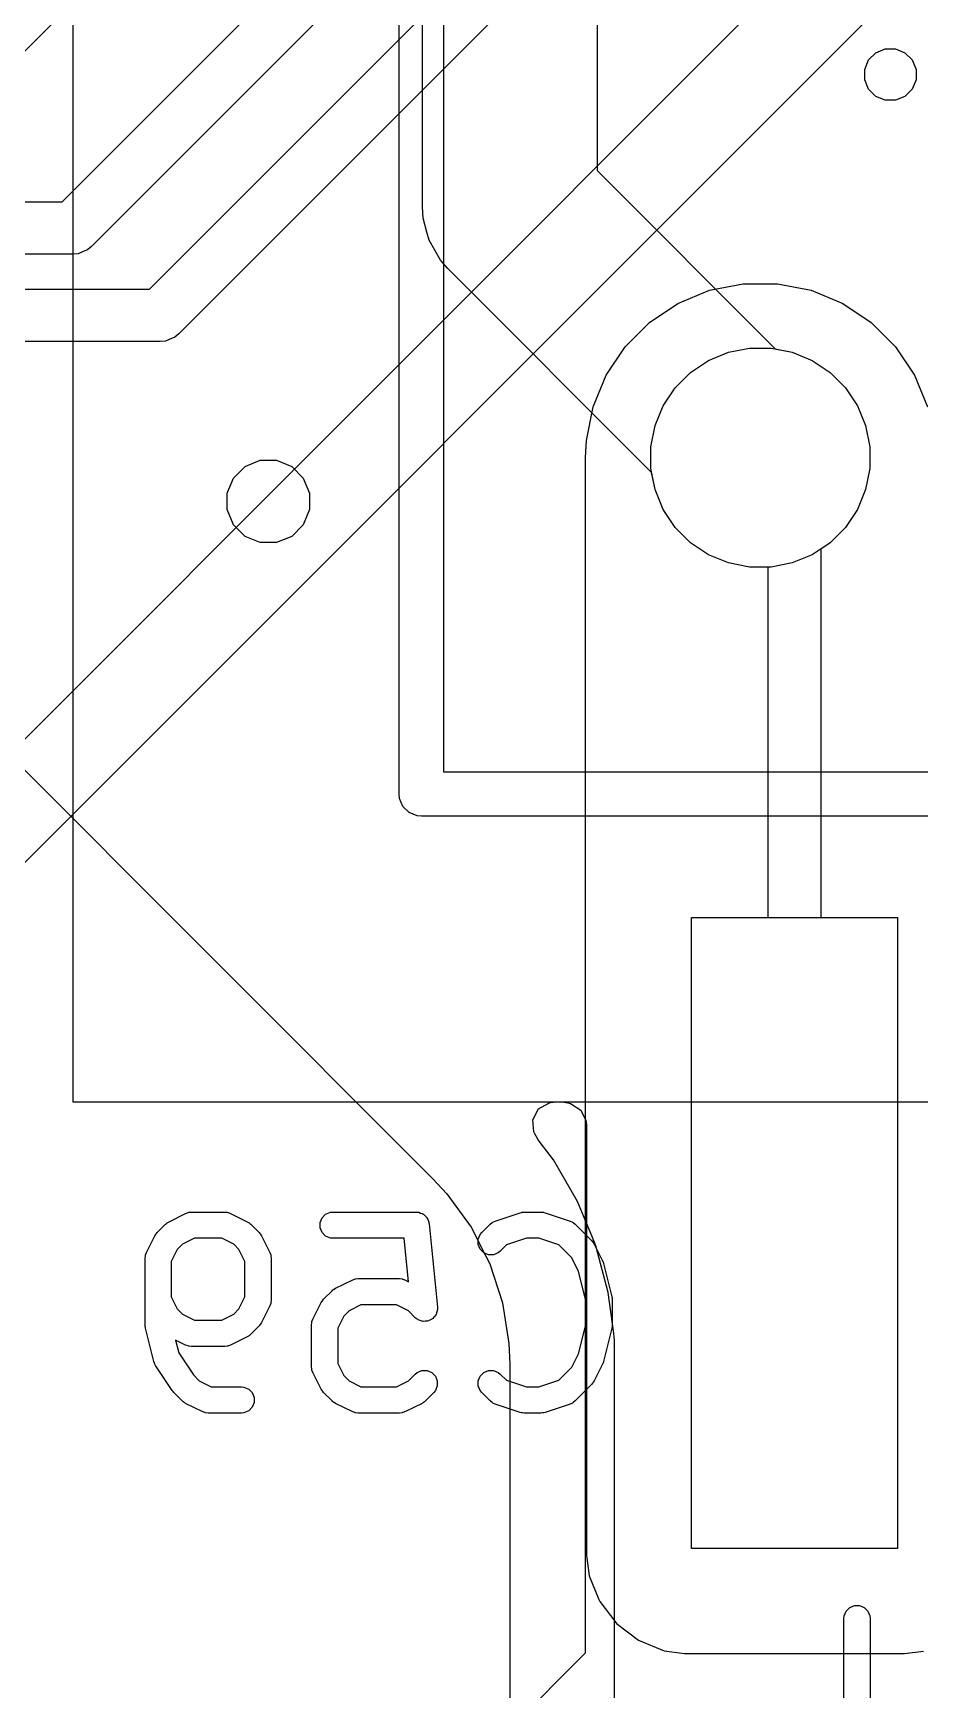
# Model space of a CAD drawing. Header units: inches. Extents: x 1.3 to 5.24, y -7.03 to -1.12.
# Drawn here: x 3.4359 to 3.6357, y -4.5616 to -4.1884 of the extents above; entities that cross this region are included whole.
import ezdxf

# ---------------------------------------------------------------- set-up
doc = ezdxf.new("R2010")
doc.units = ezdxf.units.IN
doc.header["$MEASUREMENT"] = 0
for name, color, linetype, true_color in [('B.Cu', 153, 'CONTINUOUS', 0x4d7fc4), ('B.Mask', 4, 'CONTINUOUS', 0x02ffee), ('B.Paste', 132, 'CONTINUOUS', 0x00c2c2), ('B.Silkscreen', 31, 'CONTINUOUS', 0xe8b2a7), ('F.Cu', 13, 'CONTINUOUS', 0xc83434), ('F.Mask', 201, 'CONTINUOUS', 0xd864ff), ('F.Silkscreen', 41, 'CONTINUOUS', 0xf2eda1), ('In1.Cu', 91, 'CONTINUOUS', 0x7fc87f), ('In2.Cu', 33, 'CONTINUOUS', 0xce7d2c)]:
    doc.layers.add(name, color=color, linetype=linetype, true_color=true_color)

msp = doc.modelspace()

# ---------------------------------------------------------------- linework, layer by layer
at = {"layer": 'B.Cu', "linetype": 'CONTINUOUS'}
for p, q in [((3.44488, -3.85875), (3.44488, -4.42913)), ((3.52362, -4.22752), (3.52362, -4.03543)), ((3.56299, -4.03543), (3.56299, -4.21936)), ((3.56299, -4.21936), (3.60312, -4.25949)), ((3.52379, -4.23009), (3.52362, -4.22752)), ((3.52462, -4.2332), (3.52379, -4.23009)), ((3.52379, -4.23009), (3.52379, -4.23009)), ((3.52512, -4.23505), (3.52462, -4.2332)), ((3.52769, -4.2395), (3.52512, -4.23505)), ((3.52939, -4.24144), (3.52769, -4.2395)), ((3.52769, -4.2395), (3.52769, -4.2395)), ((3.57528, -4.28733), (3.52939, -4.24144)), ((3.60312, -4.25949), (3.60699, -4.26026)), ((3.60699, -4.26026), (3.61148, -4.26212)), ((3.61148, -4.26212), (3.61552, -4.26482)), ((3.61552, -4.26482), (3.61896, -4.26826)), ((3.61896, -4.26826), (3.62166, -4.2723)), ((3.62166, -4.2723), (3.62352, -4.2768)), ((3.62352, -4.2768), (3.62447, -4.28156)), ((3.62447, -4.28156), (3.62447, -4.28643)), ((3.57605, -4.2912), (3.57528, -4.28733)), ((3.62447, -4.28643), (3.62352, -4.2912)), ((3.57791, -4.29569), (3.57605, -4.2912)), ((3.62352, -4.2912), (3.62166, -4.29569)), ((3.58061, -4.29973), (3.57791, -4.29569)), ((3.62166, -4.29569), (3.61896, -4.29973)), ((3.58405, -4.30317), (3.58061, -4.29973)), ((3.61896, -4.29973), (3.61552, -4.30317)), ((3.58809, -4.30587), (3.58405, -4.30317)), ((3.59259, -4.30773), (3.58809, -4.30587)), ((3.61552, -4.30317), (3.61339, -4.3046)), ((3.61339, -4.3046), (3.61339, -4.3876)), ((3.59736, -4.30868), (3.59259, -4.30773)), ((3.60157, -4.30868), (3.59736, -4.30868)), ((3.60157, -4.3876), (3.60157, -4.30868)), ((3.58425, -4.52972), (3.58425, -4.3876)), ((3.58425, -4.3876), (3.60157, -4.3876)), ((3.61339, -4.3876), (3.63071, -4.3876)), ((3.63071, -4.3876), (3.63071, -4.52972)), ((3.44488, -4.42913), (3.55503, -4.42913)), ((3.55503, -4.42913), (3.5564, -4.42933)), ((3.5564, -4.42933), (3.55699, -4.4295)), ((3.55699, -4.4295), (3.55931, -4.43099)), ((3.55931, -4.43099), (3.55931, -4.43099)), ((3.55931, -4.43099), (3.55931, -4.43099)), ((3.55931, -4.43099), (3.55931, -4.43099)), ((3.55931, -4.43099), (3.55935, -4.43104)), ((3.55935, -4.43104), (3.56043, -4.4332)), ((3.56043, -4.4332), (3.5605, -4.4335)), ((3.5605, -4.4335), (3.56061, -4.43454)), ((3.56061, -4.43454), (3.56061, -4.53127)), ((3.63071, -4.52972), (3.58425, -4.52972)), ((3.56061, -4.53127), (3.56122, -4.5359)), ((3.56122, -4.5359), (3.56122, -4.5359)), ((3.56122, -4.5359), (3.56122, -4.5359)), ((3.56122, -4.5359), (3.56122, -4.5359)), ((3.56122, -4.5359), (3.56122, -4.5359)), ((3.56122, -4.5359), (3.56122, -4.5359)), ((3.56122, -4.5359), (3.56341, -4.54119)), ((3.56341, -4.54119), (3.5636, -4.54165)), ((3.5636, -4.54165), (3.5636, -4.54165)), ((3.5636, -4.54165), (3.56722, -4.54636)), ((3.56722, -4.54636), (3.56739, -4.54659)), ((3.56739, -4.54659), (3.57233, -4.55038)), ((3.57233, -4.55038), (3.57808, -4.55276)), ((3.57808, -4.55276), (3.5827, -4.55337)), ((3.5827, -4.55337), (3.63226, -4.55337)), ((3.63226, -4.55337), (3.63658, -4.5528)), ((3.63226, -4.55337), (3.63226, -4.55337))]:
    msp.add_line(p, q, dxfattribs=at)
at = {"layer": 'B.Mask', "linetype": 'CONTINUOUS'}
for p, q in [((3.58809, -4.26212), (3.59259, -4.26026)), ((3.59259, -4.26026), (3.59736, -4.25931)), ((3.59736, -4.25931), (3.60222, -4.25931)), ((3.60222, -4.25931), (3.60699, -4.26026)), ((3.60699, -4.26026), (3.61148, -4.26212)), ((3.58061, -4.26826), (3.58405, -4.26482)), ((3.58405, -4.26482), (3.58809, -4.26212)), ((3.61148, -4.26212), (3.61552, -4.26482)), ((3.61552, -4.26482), (3.61896, -4.26826)), ((3.57791, -4.2723), (3.58061, -4.26826)), ((3.61896, -4.26826), (3.62166, -4.2723)), ((3.57605, -4.2768), (3.57791, -4.2723)), ((3.62166, -4.2723), (3.62352, -4.2768)), ((3.5751, -4.28156), (3.57605, -4.2768)), ((3.62352, -4.2768), (3.62447, -4.28156)), ((3.5751, -4.28643), (3.5751, -4.28156)), ((3.62447, -4.28156), (3.62447, -4.28643)), ((3.57605, -4.2912), (3.5751, -4.28643)), ((3.62447, -4.28643), (3.62352, -4.2912)), ((3.57791, -4.29569), (3.57605, -4.2912)), ((3.62352, -4.2912), (3.62166, -4.29569)), ((3.58061, -4.29973), (3.57791, -4.29569)), ((3.62166, -4.29569), (3.61896, -4.29973)), ((3.58405, -4.30317), (3.58061, -4.29973)), ((3.61896, -4.29973), (3.61552, -4.30317)), ((3.58809, -4.30587), (3.58405, -4.30317)), ((3.59259, -4.30773), (3.58809, -4.30587)), ((3.61148, -4.30587), (3.60699, -4.30773)), ((3.61552, -4.30317), (3.61148, -4.30587)), ((3.59736, -4.30868), (3.59259, -4.30773)), ((3.60222, -4.30868), (3.59736, -4.30868)), ((3.60699, -4.30773), (3.60222, -4.30868)), ((3.58425, -4.52972), (3.58425, -4.3876)), ((3.58425, -4.3876), (3.63071, -4.3876)), ((3.63071, -4.3876), (3.63071, -4.52972)), ((3.63071, -4.52972), (3.58425, -4.52972))]:
    msp.add_line(p, q, dxfattribs=at)
at = {"layer": 'B.Paste', "linetype": 'CONTINUOUS'}
for p, q in [((3.58425, -4.52972), (3.58425, -4.3876)), ((3.58425, -4.3876), (3.63071, -4.3876)), ((3.63071, -4.3876), (3.63071, -4.52972)), ((3.63071, -4.52972), (3.58425, -4.52972))]:
    msp.add_line(p, q, dxfattribs=at)
at = {"layer": 'B.Silkscreen', "linetype": 'CONTINUOUS'}
for p, q in [((3.62419, -4.19444), (3.62582, -4.19281)), ((3.62582, -4.19281), (3.62795, -4.19192)), ((3.62795, -4.19192), (3.63025, -4.19192)), ((3.63025, -4.19192), (3.63238, -4.19281)), ((3.63238, -4.19281), (3.63401, -4.19444)), ((3.62331, -4.19656), (3.62419, -4.19444)), ((3.62331, -4.19887), (3.62331, -4.19656)), ((3.63401, -4.19444), (3.63489, -4.19656)), ((3.63489, -4.19656), (3.63489, -4.19887)), ((3.62419, -4.201), (3.62331, -4.19887)), ((3.62582, -4.20263), (3.62419, -4.201)), ((3.63401, -4.201), (3.63238, -4.20263)), ((3.63489, -4.19887), (3.63401, -4.201)), ((3.62795, -4.20351), (3.62582, -4.20263)), ((3.63025, -4.20351), (3.62795, -4.20351)), ((3.63238, -4.20263), (3.63025, -4.20351)), ((3.46653, -4.45612), (3.47028, -4.45424)), ((3.47028, -4.45424), (3.47082, -4.45403)), ((3.47082, -4.45403), (3.47092, -4.45403)), ((3.47092, -4.45403), (3.47102, -4.45399)), ((3.47102, -4.45399), (3.4716, -4.45393)), ((3.4716, -4.45393), (3.4791, -4.45393)), ((3.4791, -4.45393), (3.47967, -4.45399)), ((3.47967, -4.45399), (3.47977, -4.45403)), ((3.47977, -4.45403), (3.47988, -4.45403)), ((3.47988, -4.45403), (3.48042, -4.45424)), ((3.48042, -4.45424), (3.48417, -4.45612)), ((3.50057, -4.45631), (3.50101, -4.45524)), ((3.50101, -4.45524), (3.50183, -4.45443)), ((3.50183, -4.45443), (3.50289, -4.45399)), ((3.50289, -4.45399), (3.50347, -4.45393)), ((3.50347, -4.45393), (3.52222, -4.45393)), ((3.52222, -4.45393), (3.52243, -4.45395)), ((3.52243, -4.45395), (3.5225, -4.45394)), ((3.5225, -4.45394), (3.52257, -4.45396)), ((3.52257, -4.45396), (3.52279, -4.45399)), ((3.52279, -4.45399), (3.52319, -4.45415)), ((3.52319, -4.45415), (3.5236, -4.45428)), ((3.5236, -4.45428), (3.52372, -4.45437)), ((3.52372, -4.45437), (3.52386, -4.45443)), ((3.52386, -4.45443), (3.52416, -4.45473)), ((3.52416, -4.45473), (3.5245, -4.45501)), ((3.5245, -4.45501), (3.52457, -4.45514)), ((3.52457, -4.45514), (3.52467, -4.45524)), ((3.52467, -4.45524), (3.52484, -4.45564)), ((3.54003, -4.45596), (3.54565, -4.45408)), ((3.54565, -4.45408), (3.54594, -4.45402)), ((3.54594, -4.45402), (3.54601, -4.45399)), ((3.54601, -4.45399), (3.54612, -4.45398)), ((3.54612, -4.45398), (3.54622, -4.45395)), ((3.54622, -4.45395), (3.5463, -4.45396)), ((3.5463, -4.45396), (3.54659, -4.45393)), ((3.54659, -4.45393), (3.55034, -4.45393)), ((3.55034, -4.45393), (3.55063, -4.45396)), ((3.55063, -4.45396), (3.55071, -4.45395)), ((3.55071, -4.45395), (3.55081, -4.45398)), ((3.55081, -4.45398), (3.55091, -4.45399)), ((3.55091, -4.45399), (3.55099, -4.45402)), ((3.55099, -4.45402), (3.55127, -4.45408)), ((3.55127, -4.45408), (3.5569, -4.45596)), ((3.46146, -4.46306), (3.46333, -4.45931)), ((3.46333, -4.45931), (3.46349, -4.45906)), ((3.46349, -4.45906), (3.46352, -4.45899)), ((3.46352, -4.45899), (3.46358, -4.45891)), ((3.46358, -4.45891), (3.46364, -4.45882)), ((3.46364, -4.45882), (3.4637, -4.45877)), ((3.4637, -4.45877), (3.46389, -4.45854)), ((3.46389, -4.45854), (3.46576, -4.45667)), ((3.46576, -4.45667), (3.46599, -4.45648)), ((3.46599, -4.45648), (3.46604, -4.45642)), ((3.46604, -4.45642), (3.46613, -4.45637)), ((3.46613, -4.45637), (3.46621, -4.4563)), ((3.46621, -4.4563), (3.46628, -4.45627)), ((3.46628, -4.45627), (3.46653, -4.45612)), ((3.48417, -4.45612), (3.48441, -4.45627)), ((3.48441, -4.45627), (3.48449, -4.4563)), ((3.48449, -4.4563), (3.48457, -4.45637)), ((3.48457, -4.45637), (3.48466, -4.45642)), ((3.48466, -4.45642), (3.48471, -4.45648)), ((3.48471, -4.45648), (3.48493, -4.45667)), ((3.48493, -4.45667), (3.48681, -4.45854)), ((3.48681, -4.45854), (3.48699, -4.45877)), ((3.48699, -4.45877), (3.48705, -4.45882)), ((3.48705, -4.45882), (3.48711, -4.45891)), ((3.48711, -4.45891), (3.48718, -4.45899)), ((3.48718, -4.45899), (3.48721, -4.45906)), ((3.48721, -4.45906), (3.48736, -4.45931)), ((3.48736, -4.45931), (3.48924, -4.46306)), ((3.50057, -4.45746), (3.50057, -4.45631)), ((3.50101, -4.45852), (3.50057, -4.45746)), ((3.50183, -4.45934), (3.50101, -4.45852)), ((3.52484, -4.45564), (3.52504, -4.45602)), ((3.52504, -4.45602), (3.52508, -4.45624)), ((3.52508, -4.45624), (3.52511, -4.45631)), ((3.52511, -4.45631), (3.52511, -4.45638)), ((3.52511, -4.45638), (3.52515, -4.45659)), ((3.52515, -4.45659), (3.52703, -4.47534)), ((3.53619, -4.46006), (3.53663, -4.45899)), ((3.53663, -4.45899), (3.537, -4.45854)), ((3.537, -4.45854), (3.53888, -4.45667)), ((3.53888, -4.45667), (3.53932, -4.4563)), ((3.53932, -4.4563), (3.53942, -4.45626)), ((3.53942, -4.45626), (3.5395, -4.45619)), ((3.5395, -4.45619), (3.54003, -4.45596)), ((3.5569, -4.45596), (3.55742, -4.45619)), ((3.55742, -4.45619), (3.5575, -4.45626)), ((3.5575, -4.45626), (3.5576, -4.4563)), ((3.5576, -4.4563), (3.55805, -4.45667)), ((3.55805, -4.45667), (3.5618, -4.46042)), ((3.4684, -4.46238), (3.46705, -4.46508)), ((3.4696, -4.46118), (3.4684, -4.46238)), ((3.47229, -4.45984), (3.4696, -4.46118)), ((3.4784, -4.45984), (3.47229, -4.45984)), ((3.4811, -4.46118), (3.4784, -4.45984)), ((3.48229, -4.46238), (3.4811, -4.46118)), ((3.48364, -4.46508), (3.48229, -4.46238)), ((3.50289, -4.45978), (3.50183, -4.45934)), ((3.50347, -4.45984), (3.50289, -4.45978)), ((3.51954, -4.45984), (3.50347, -4.45984)), ((3.52052, -4.46961), (3.51954, -4.45984)), ((3.53619, -4.46121), (3.53619, -4.46006)), ((3.53663, -4.46227), (3.53619, -4.46121)), ((3.53745, -4.46309), (3.53663, -4.46227)), ((3.54118, -4.46272), (3.54073, -4.46309)), ((3.54256, -4.46134), (3.54118, -4.46272)), ((3.54707, -4.45984), (3.54256, -4.46134)), ((3.54986, -4.45984), (3.54707, -4.45984)), ((3.55437, -4.46134), (3.54986, -4.45984)), ((3.55728, -4.46426), (3.55437, -4.46134)), ((3.5618, -4.46042), (3.56198, -4.46065)), ((3.56198, -4.46065), (3.56204, -4.4607)), ((3.56204, -4.4607), (3.5621, -4.46079)), ((3.5621, -4.46079), (3.56217, -4.46087)), ((3.56217, -4.46087), (3.5622, -4.46094)), ((3.5622, -4.46094), (3.56235, -4.46119)), ((3.56235, -4.46119), (3.56423, -4.46494)), ((3.46115, -4.46438), (3.4612, -4.46381)), ((3.46115, -4.47938), (3.46115, -4.46438)), ((3.4612, -4.46381), (3.46124, -4.46371)), ((3.46124, -4.46371), (3.46125, -4.4636)), ((3.46125, -4.4636), (3.46146, -4.46306)), ((3.46705, -4.46508), (3.46705, -4.47306)), ((3.48364, -4.47306), (3.48364, -4.46508)), ((3.48924, -4.46306), (3.48944, -4.4636)), ((3.48944, -4.4636), (3.48945, -4.46371)), ((3.48945, -4.46371), (3.48949, -4.46381)), ((3.48949, -4.46381), (3.48955, -4.46438)), ((3.48955, -4.46438), (3.48955, -4.47376)), ((3.53851, -4.46353), (3.53745, -4.46309)), ((3.53966, -4.46353), (3.53851, -4.46353)), ((3.54073, -4.46309), (3.53966, -4.46353)), ((3.5588, -4.46729), (3.55728, -4.46426)), ((3.56423, -4.46494), (3.56424, -4.46498)), ((3.56424, -4.46498), (3.56426, -4.465)), ((3.56426, -4.465), (3.56434, -4.46524)), ((3.56434, -4.46524), (3.56443, -4.46548)), ((3.56443, -4.46548), (3.56444, -4.4655)), ((3.56444, -4.4655), (3.56445, -4.46554)), ((3.56445, -4.46554), (3.56633, -4.47304)), ((3.50402, -4.47111), (3.50777, -4.46924)), ((3.50777, -4.46924), (3.50831, -4.46903)), ((3.50831, -4.46903), (3.50842, -4.46903)), ((3.50842, -4.46903), (3.50852, -4.46898)), ((3.50852, -4.46898), (3.50909, -4.46893)), ((3.50909, -4.46893), (3.51847, -4.46893)), ((3.51847, -4.46893), (3.51904, -4.46898)), ((3.51904, -4.46898), (3.51914, -4.46903)), ((3.51914, -4.46903), (3.51925, -4.46903)), ((3.51925, -4.46903), (3.51979, -4.46924)), ((3.51979, -4.46924), (3.52052, -4.46961)), ((3.56051, -4.47412), (3.5588, -4.46729)), ((3.46705, -4.47306), (3.4684, -4.47576)), ((3.48229, -4.47576), (3.48364, -4.47306)), ((3.48955, -4.47376), (3.48949, -4.47433)), ((3.50083, -4.47431), (3.50098, -4.47406)), ((3.50098, -4.47406), (3.50101, -4.47399)), ((3.50101, -4.47399), (3.50108, -4.47391)), ((3.50108, -4.47391), (3.50114, -4.47382)), ((3.50114, -4.47382), (3.50119, -4.47377)), ((3.50119, -4.47377), (3.50138, -4.47354)), ((3.50138, -4.47354), (3.50326, -4.47167)), ((3.50326, -4.47167), (3.50348, -4.47148)), ((3.50348, -4.47148), (3.50353, -4.47142)), ((3.50353, -4.47142), (3.50362, -4.47137)), ((3.50362, -4.47137), (3.5037, -4.4713)), ((3.5037, -4.4713), (3.50377, -4.47127)), ((3.50377, -4.47127), (3.50402, -4.47111)), ((3.56051, -4.47902), (3.56051, -4.47412)), ((3.56633, -4.47304), (3.56634, -4.47314)), ((3.56634, -4.47314), (3.56636, -4.47318)), ((3.56636, -4.47318), (3.56638, -4.4734)), ((3.56638, -4.4734), (3.56641, -4.47361)), ((3.56641, -4.47361), (3.5664, -4.47365)), ((3.5664, -4.47365), (3.56641, -4.47376)), ((3.56641, -4.47376), (3.56641, -4.47938)), ((3.4684, -4.47576), (3.4696, -4.47695)), ((3.4696, -4.47695), (3.47229, -4.4783)), ((3.4784, -4.4783), (3.4811, -4.47695)), ((3.4811, -4.47695), (3.48229, -4.47576)), ((3.48924, -4.47508), (3.48736, -4.47883)), ((3.48944, -4.47454), (3.48924, -4.47508)), ((3.48945, -4.47443), (3.48944, -4.47454)), ((3.48949, -4.47433), (3.48945, -4.47443)), ((3.49895, -4.47806), (3.50083, -4.47431)), ((3.5059, -4.47738), (3.50455, -4.48008)), ((3.50709, -4.47618), (3.5059, -4.47738)), ((3.50979, -4.47483), (3.50709, -4.47618)), ((3.51777, -4.47483), (3.50979, -4.47483)), ((3.52047, -4.47618), (3.51777, -4.47483)), ((3.522, -4.47772), (3.52047, -4.47618)), ((3.52245, -4.47809), (3.522, -4.47772)), ((3.52597, -4.47791), (3.52584, -4.47798)), ((3.52624, -4.47758), (3.52597, -4.47791)), ((3.52655, -4.47727), (3.52624, -4.47758)), ((3.5266, -4.47713), (3.52655, -4.47727)), ((3.5267, -4.47702), (3.5266, -4.47713)), ((3.52682, -4.4766), (3.5267, -4.47702)), ((3.52699, -4.47621), (3.52682, -4.4766)), ((3.52703, -4.47592), (3.52699, -4.47606)), ((3.52699, -4.47606), (3.52699, -4.47621)), ((3.52703, -4.47534), (3.52703, -4.47592)), ((3.46116, -4.47948), (3.46115, -4.47938)), ((3.46115, -4.47952), (3.46116, -4.47948)), ((3.46118, -4.47974), (3.46115, -4.47952)), ((3.4612, -4.47996), (3.46118, -4.47974)), ((3.46122, -4.48), (3.4612, -4.47996)), ((3.46123, -4.4801), (3.46122, -4.48)), ((3.46311, -4.48759), (3.46123, -4.4801)), ((3.47229, -4.4783), (3.4784, -4.4783)), ((3.48471, -4.48165), (3.48466, -4.48171)), ((3.48493, -4.48147), (3.48471, -4.48165)), ((3.48681, -4.47959), (3.48493, -4.48147)), ((3.48699, -4.47937), (3.48681, -4.47959)), ((3.48705, -4.47932), (3.48699, -4.47937)), ((3.48711, -4.47923), (3.48705, -4.47932)), ((3.48718, -4.47915), (3.48711, -4.47923)), ((3.48721, -4.47907), (3.48718, -4.47915)), ((3.48736, -4.47883), (3.48721, -4.47907)), ((3.49864, -4.47938), (3.4987, -4.4788)), ((3.49864, -4.48875), (3.49864, -4.47938)), ((3.4987, -4.4788), (3.49874, -4.47871)), ((3.49874, -4.47871), (3.49875, -4.4786)), ((3.49875, -4.4786), (3.49895, -4.47806)), ((3.50455, -4.48008), (3.50455, -4.48806)), ((3.52259, -4.47814), (3.52245, -4.47809)), ((3.5227, -4.47824), (3.52259, -4.47814)), ((3.52312, -4.47836), (3.5227, -4.47824)), ((3.52351, -4.47853), (3.52312, -4.47836)), ((3.52366, -4.47853), (3.52351, -4.47853)), ((3.52381, -4.47857), (3.52366, -4.47853)), ((3.52424, -4.47853), (3.52381, -4.47857)), ((3.52467, -4.47853), (3.52424, -4.47853)), ((3.5248, -4.47847), (3.52467, -4.47853)), ((3.52495, -4.47845), (3.5248, -4.47847)), ((3.52533, -4.47825), (3.52495, -4.47845)), ((3.52573, -4.47809), (3.52533, -4.47825)), ((3.52584, -4.47798), (3.52573, -4.47809)), ((3.5588, -4.48585), (3.56051, -4.47902)), ((3.56633, -4.4801), (3.56445, -4.48759)), ((3.56634, -4.48), (3.56633, -4.4801)), ((3.56636, -4.47996), (3.56634, -4.48)), ((3.56638, -4.47974), (3.56636, -4.47996)), ((3.56641, -4.47952), (3.56638, -4.47974)), ((3.56641, -4.47938), (3.5664, -4.47948)), ((3.5664, -4.47948), (3.56641, -4.47952)), ((3.47028, -4.4839), (3.46798, -4.48275)), ((3.46798, -4.48275), (3.46871, -4.48567)), ((3.47082, -4.4841), (3.47028, -4.4839)), ((3.47092, -4.48411), (3.47082, -4.4841)), ((3.47102, -4.48415), (3.47092, -4.48411)), ((3.4716, -4.48421), (3.47102, -4.48415)), ((3.4791, -4.48421), (3.4716, -4.48421)), ((3.47967, -4.48415), (3.4791, -4.48421)), ((3.47977, -4.48411), (3.47967, -4.48415)), ((3.47988, -4.4841), (3.47977, -4.48411)), ((3.48042, -4.4839), (3.47988, -4.4841)), ((3.48417, -4.48202), (3.48042, -4.4839)), ((3.48441, -4.48186), (3.48417, -4.48202)), ((3.48449, -4.48183), (3.48441, -4.48186)), ((3.48457, -4.48177), (3.48449, -4.48183)), ((3.48466, -4.48171), (3.48457, -4.48177)), ((3.46323, -4.48793), (3.46311, -4.48759)), ((3.46324, -4.48801), (3.46323, -4.48793)), ((3.46328, -4.48807), (3.46324, -4.48801)), ((3.4633, -4.48814), (3.46328, -4.48807)), ((3.46335, -4.4882), (3.4633, -4.48814)), ((3.46352, -4.48852), (3.46335, -4.4882)), ((3.46727, -4.49414), (3.46352, -4.48852)), ((3.46871, -4.48567), (3.47202, -4.49062)), ((3.4987, -4.48933), (3.49864, -4.48875)), ((3.50455, -4.48806), (3.5059, -4.49075)), ((3.55437, -4.4918), (3.55728, -4.48888)), ((3.55728, -4.48888), (3.5588, -4.48585)), ((3.56423, -4.4882), (3.56235, -4.49195)), ((3.56424, -4.48816), (3.56423, -4.4882)), ((3.56426, -4.48814), (3.56424, -4.48816)), ((3.56434, -4.4879), (3.56426, -4.48814)), ((3.56443, -4.48766), (3.56434, -4.4879)), ((3.56444, -4.48764), (3.56443, -4.48766)), ((3.56445, -4.48759), (3.56444, -4.48764)), ((3.47202, -4.49062), (3.47335, -4.49195)), ((3.47335, -4.49195), (3.47604, -4.4933)), ((3.49874, -4.48943), (3.4987, -4.48933)), ((3.49875, -4.48953), (3.49874, -4.48943)), ((3.49895, -4.49007), (3.49875, -4.48953)), ((3.50083, -4.49382), (3.49895, -4.49007)), ((3.5059, -4.49075), (3.50709, -4.49195)), ((3.50709, -4.49195), (3.50979, -4.4933)), ((3.51777, -4.4933), (3.52047, -4.49195)), ((3.52047, -4.49195), (3.522, -4.49042)), ((3.522, -4.49042), (3.52245, -4.49005)), ((3.52245, -4.49005), (3.52351, -4.48961)), ((3.52351, -4.48961), (3.52467, -4.48961)), ((3.52467, -4.48961), (3.52573, -4.49005)), ((3.52573, -4.49005), (3.52655, -4.49086)), ((3.52655, -4.49086), (3.52699, -4.49193)), ((3.52699, -4.49193), (3.52699, -4.49308)), ((3.53619, -4.49193), (3.53663, -4.49086)), ((3.53619, -4.49308), (3.53619, -4.49193)), ((3.53663, -4.49086), (3.53745, -4.49005)), ((3.53745, -4.49005), (3.53851, -4.48961)), ((3.53851, -4.48961), (3.53966, -4.48961)), ((3.53966, -4.48961), (3.54073, -4.49005)), ((3.54073, -4.49005), (3.54118, -4.49042)), ((3.54118, -4.49042), (3.54256, -4.4918)), ((3.54256, -4.4918), (3.54707, -4.4933)), ((3.54986, -4.4933), (3.55437, -4.4918)), ((3.5618, -4.49272), (3.55805, -4.49647)), ((3.56198, -4.49249), (3.5618, -4.49272)), ((3.56204, -4.49244), (3.56198, -4.49249)), ((3.5621, -4.49235), (3.56204, -4.49244)), ((3.56217, -4.49227), (3.5621, -4.49235)), ((3.5622, -4.4922), (3.56217, -4.49227)), ((3.56235, -4.49195), (3.5622, -4.4922)), ((3.46745, -4.49436), (3.46727, -4.49414)), ((3.46727, -4.49414), (3.46727, -4.49414)), ((3.46727, -4.49414), (3.46727, -4.49414)), ((3.46763, -4.49459), (3.46745, -4.49436)), ((3.46951, -4.49647), (3.46763, -4.49459)), ((3.46763, -4.49459), (3.46763, -4.49459)), ((3.46763, -4.49459), (3.46763, -4.49459)), ((3.46974, -4.49665), (3.46951, -4.49647)), ((3.47604, -4.4933), (3.48285, -4.4933)), ((3.48285, -4.4933), (3.48342, -4.49336)), ((3.48342, -4.49336), (3.48449, -4.4938)), ((3.48449, -4.4938), (3.4853, -4.49461)), ((3.4853, -4.49461), (3.48574, -4.49568)), ((3.48574, -4.49568), (3.48574, -4.49683)), ((3.50098, -4.49407), (3.50083, -4.49382)), ((3.50101, -4.49414), (3.50098, -4.49407)), ((3.50108, -4.49422), (3.50101, -4.49414)), ((3.50114, -4.49431), (3.50108, -4.49422)), ((3.50119, -4.49436), (3.50114, -4.49431)), ((3.50138, -4.49459), (3.50119, -4.49436)), ((3.50326, -4.49647), (3.50138, -4.49459)), ((3.50348, -4.49665), (3.50326, -4.49647)), ((3.50979, -4.4933), (3.51777, -4.4933)), ((3.5243, -4.49647), (3.52408, -4.49665)), ((3.52618, -4.49459), (3.5243, -4.49647)), ((3.52655, -4.49414), (3.52618, -4.49459)), ((3.52699, -4.49308), (3.52655, -4.49414)), ((3.53663, -4.49414), (3.53619, -4.49308)), ((3.537, -4.49459), (3.53663, -4.49414)), ((3.53888, -4.49647), (3.537, -4.49459)), ((3.53932, -4.49683), (3.53888, -4.49647)), ((3.54707, -4.4933), (3.54986, -4.4933)), ((3.55805, -4.49647), (3.5576, -4.49683)), ((3.46979, -4.49671), (3.46974, -4.49665)), ((3.46988, -4.49677), (3.46979, -4.49671)), ((3.46996, -4.49683), (3.46988, -4.49677)), ((3.47003, -4.49686), (3.46996, -4.49683)), ((3.47028, -4.49702), (3.47003, -4.49686)), ((3.47403, -4.49889), (3.47028, -4.49702)), ((3.47457, -4.4991), (3.47403, -4.49889)), ((3.47467, -4.49911), (3.47457, -4.4991)), ((3.47477, -4.49915), (3.47467, -4.49911)), ((3.47535, -4.49921), (3.47477, -4.49915)), ((3.48285, -4.49921), (3.47535, -4.49921)), ((3.48342, -4.49915), (3.48285, -4.49921)), ((3.48449, -4.49871), (3.48342, -4.49915)), ((3.4853, -4.49789), (3.48449, -4.49871)), ((3.48574, -4.49683), (3.4853, -4.49789)), ((3.50353, -4.49671), (3.50348, -4.49665)), ((3.50362, -4.49677), (3.50353, -4.49671)), ((3.5037, -4.49683), (3.50362, -4.49677)), ((3.50377, -4.49686), (3.5037, -4.49683)), ((3.50402, -4.49702), (3.50377, -4.49686)), ((3.50777, -4.49889), (3.50402, -4.49702)), ((3.50831, -4.4991), (3.50777, -4.49889)), ((3.50842, -4.49911), (3.50831, -4.4991)), ((3.50852, -4.49915), (3.50842, -4.49911)), ((3.50909, -4.49921), (3.50852, -4.49915)), ((3.51847, -4.49921), (3.50909, -4.49921)), ((3.51904, -4.49915), (3.51847, -4.49921)), ((3.51914, -4.49911), (3.51904, -4.49915)), ((3.51925, -4.4991), (3.51914, -4.49911)), ((3.51979, -4.49889), (3.51925, -4.4991)), ((3.52354, -4.49702), (3.51979, -4.49889)), ((3.52378, -4.49686), (3.52354, -4.49702)), ((3.52386, -4.49683), (3.52378, -4.49686)), ((3.52394, -4.49677), (3.52386, -4.49683)), ((3.52403, -4.49671), (3.52394, -4.49677)), ((3.52408, -4.49665), (3.52403, -4.49671)), ((3.53942, -4.49687), (3.53932, -4.49683)), ((3.5395, -4.49694), (3.53942, -4.49687)), ((3.54003, -4.49718), (3.5395, -4.49694)), ((3.54565, -4.49905), (3.54003, -4.49718)), ((3.54594, -4.49912), (3.54565, -4.49905)), ((3.54601, -4.49915), (3.54594, -4.49912)), ((3.54612, -4.49916), (3.54601, -4.49915)), ((3.54622, -4.49918), (3.54612, -4.49916)), ((3.5463, -4.49918), (3.54622, -4.49918)), ((3.54659, -4.49921), (3.5463, -4.49918)), ((3.55034, -4.49921), (3.54659, -4.49921)), ((3.55063, -4.49918), (3.55034, -4.49921)), ((3.55071, -4.49918), (3.55063, -4.49918)), ((3.55081, -4.49916), (3.55071, -4.49918)), ((3.55091, -4.49915), (3.55081, -4.49916)), ((3.55099, -4.49912), (3.55091, -4.49915)), ((3.55127, -4.49905), (3.55099, -4.49912)), ((3.5569, -4.49718), (3.55127, -4.49905)), ((3.55742, -4.49694), (3.5569, -4.49718)), ((3.5575, -4.49687), (3.55742, -4.49694)), ((3.5576, -4.49683), (3.5575, -4.49687))]:
    msp.add_line(p, q, dxfattribs=at)
at = {"layer": 'F.Cu', "linetype": 'CONTINUOUS'}
for p, q in [((3.58809, -4.26212), (3.59259, -4.26026)), ((3.59259, -4.26026), (3.59736, -4.25931)), ((3.59736, -4.25931), (3.60222, -4.25931)), ((3.60222, -4.25931), (3.60699, -4.26026)), ((3.60699, -4.26026), (3.61148, -4.26212)), ((3.58061, -4.26826), (3.58405, -4.26482)), ((3.58405, -4.26482), (3.58809, -4.26212)), ((3.61148, -4.26212), (3.61552, -4.26482)), ((3.61552, -4.26482), (3.61896, -4.26826)), ((3.57791, -4.2723), (3.58061, -4.26826)), ((3.61896, -4.26826), (3.62166, -4.2723)), ((3.57605, -4.2768), (3.57791, -4.2723)), ((3.62166, -4.2723), (3.62352, -4.2768)), ((3.5751, -4.28156), (3.57605, -4.2768)), ((3.62352, -4.2768), (3.62447, -4.28156)), ((3.5751, -4.28643), (3.5751, -4.28156)), ((3.62447, -4.28156), (3.62447, -4.28643)), ((3.57605, -4.2912), (3.5751, -4.28643)), ((3.62447, -4.28643), (3.62352, -4.2912)), ((3.57791, -4.29569), (3.57605, -4.2912)), ((3.62352, -4.2912), (3.62166, -4.29569)), ((3.58061, -4.29973), (3.57791, -4.29569)), ((3.62166, -4.29569), (3.61896, -4.29973)), ((3.58405, -4.30317), (3.58061, -4.29973)), ((3.61896, -4.29973), (3.61552, -4.30317)), ((3.38245, -4.30287), (3.52601, -4.44643)), ((3.58809, -4.30587), (3.58405, -4.30317)), ((3.59259, -4.30773), (3.58809, -4.30587)), ((3.61148, -4.30587), (3.60699, -4.30773)), ((3.61552, -4.30317), (3.61148, -4.30587)), ((3.59736, -4.30868), (3.59259, -4.30773)), ((3.60222, -4.30868), (3.59736, -4.30868)), ((3.60699, -4.30773), (3.60222, -4.30868)), ((3.54983, -4.4307), (3.55209, -4.42939)), ((3.55209, -4.42939), (3.55229, -4.42934)), ((3.55229, -4.42934), (3.55247, -4.42929)), ((3.55247, -4.42929), (3.5537, -4.42913)), ((3.5537, -4.42913), (4.31642, -4.42913)), ((3.54854, -4.43313), (3.54983, -4.4307)), ((3.54877, -4.43587), (3.54854, -4.43313)), ((3.54895, -4.43633), (3.54877, -4.43587)), ((3.54963, -4.43754), (3.54895, -4.43633)), ((3.55015, -4.43823), (3.54963, -4.43754)), ((3.55316, -4.44215), (3.55015, -4.43823)), ((3.55858, -4.45153), (3.55316, -4.44215)), ((3.52601, -4.44643), (3.52916, -4.44984)), ((3.52916, -4.44984), (3.5346, -4.45733)), ((3.56007, -4.45514), (3.55858, -4.45153)), ((3.55858, -4.45153), (3.55858, -4.45153)), ((3.56062, -4.45646), (3.56007, -4.45514)), ((3.5346, -4.45733), (3.53794, -4.46388)), ((3.56181, -4.45932), (3.56062, -4.45646)), ((3.56195, -4.45967), (3.56181, -4.45932)), ((3.56273, -4.46155), (3.56195, -4.45967)), ((3.56195, -4.45967), (3.56195, -4.45967)), ((3.56553, -4.47202), (3.56273, -4.46155)), ((3.56273, -4.46155), (3.56273, -4.46155)), ((3.53794, -4.46388), (3.53881, -4.46559)), ((3.53881, -4.46559), (3.54168, -4.4744)), ((3.56676, -4.48131), (3.56553, -4.47202)), ((3.54168, -4.4744), (3.54313, -4.48356)), ((3.56695, -4.48277), (3.56676, -4.48131)), ((3.54313, -4.48356), (3.54331, -4.48819)), ((3.56695, -4.49386), (3.56695, -4.48277)), ((3.56695, -4.48277), (3.56695, -4.48277)), ((3.56695, -4.48277), (3.56695, -4.48277)), ((3.54331, -4.48819), (3.54331, -5.27559)), ((3.56695, -4.49387), (3.56695, -4.49386)), ((3.56695, -4.61459), (3.56695, -4.49387))]:
    msp.add_line(p, q, dxfattribs=at)
at = {"layer": 'F.Mask', "linetype": 'CONTINUOUS'}
for p, q in [((3.58809, -4.26212), (3.59259, -4.26026)), ((3.59259, -4.26026), (3.59736, -4.25931)), ((3.59736, -4.25931), (3.60222, -4.25931)), ((3.60222, -4.25931), (3.60699, -4.26026)), ((3.60699, -4.26026), (3.61148, -4.26212)), ((3.58061, -4.26826), (3.58405, -4.26482)), ((3.58405, -4.26482), (3.58809, -4.26212)), ((3.61148, -4.26212), (3.61552, -4.26482)), ((3.61552, -4.26482), (3.61896, -4.26826)), ((3.57791, -4.2723), (3.58061, -4.26826)), ((3.61896, -4.26826), (3.62166, -4.2723)), ((3.57605, -4.2768), (3.57791, -4.2723)), ((3.62166, -4.2723), (3.62352, -4.2768)), ((3.5751, -4.28156), (3.57605, -4.2768)), ((3.62352, -4.2768), (3.62447, -4.28156)), ((3.5751, -4.28643), (3.5751, -4.28156)), ((3.62447, -4.28156), (3.62447, -4.28643)), ((3.57605, -4.2912), (3.5751, -4.28643)), ((3.62447, -4.28643), (3.62352, -4.2912)), ((3.57791, -4.29569), (3.57605, -4.2912)), ((3.62352, -4.2912), (3.62166, -4.29569)), ((3.58061, -4.29973), (3.57791, -4.29569)), ((3.62166, -4.29569), (3.61896, -4.29973)), ((3.58405, -4.30317), (3.58061, -4.29973)), ((3.61896, -4.29973), (3.61552, -4.30317)), ((3.58809, -4.30587), (3.58405, -4.30317)), ((3.59259, -4.30773), (3.58809, -4.30587)), ((3.61148, -4.30587), (3.60699, -4.30773)), ((3.61552, -4.30317), (3.61148, -4.30587)), ((3.59736, -4.30868), (3.59259, -4.30773)), ((3.60222, -4.30868), (3.59736, -4.30868)), ((3.60699, -4.30773), (3.60222, -4.30868))]:
    msp.add_line(p, q, dxfattribs=at)
at = {"layer": 'F.Silkscreen', "linetype": 'CONTINUOUS'}
for p, q in [((3.51841, -4.35978), (3.51841, -4.11963)), ((3.52841, -4.12463), (3.52841, -4.35478)), ((3.48106, -4.28862), (3.48367, -4.28602)), ((3.48367, -4.28602), (3.48708, -4.2846)), ((3.48708, -4.2846), (3.49077, -4.2846)), ((3.49077, -4.2846), (3.49417, -4.28602)), ((3.49417, -4.28602), (3.49678, -4.28862)), ((3.47965, -4.29203), (3.48106, -4.28862)), ((3.49678, -4.28862), (3.49819, -4.29203)), ((3.47965, -4.29572), (3.47965, -4.29203)), ((3.49819, -4.29203), (3.49819, -4.29572)), ((3.48106, -4.29913), (3.47965, -4.29572)), ((3.49819, -4.29572), (3.49678, -4.29913)), ((3.48367, -4.30174), (3.48106, -4.29913)), ((3.48708, -4.30315), (3.48367, -4.30174)), ((3.49417, -4.30174), (3.49077, -4.30315)), ((3.49678, -4.29913), (3.49417, -4.30174)), ((3.49077, -4.30315), (3.48708, -4.30315)), ((3.52841, -4.35478), (3.97116, -4.35478)), ((3.5185, -4.36076), (3.51841, -4.35978)), ((3.51925, -4.36256), (3.5185, -4.36076)), ((3.52063, -4.36394), (3.51925, -4.36256)), ((3.52243, -4.36469), (3.52063, -4.36394)), ((3.52341, -4.36478), (3.52243, -4.36469)), ((3.97616, -4.36478), (3.52341, -4.36478)), ((3.61863, -4.54547), (3.61868, -4.54489)), ((3.61868, -4.54489), (3.61912, -4.54382)), ((3.61912, -4.54382), (3.61994, -4.54301)), ((3.61994, -4.54301), (3.621, -4.54257)), ((3.621, -4.54257), (3.62215, -4.54257)), ((3.62215, -4.54257), (3.62322, -4.54301)), ((3.62322, -4.54301), (3.62403, -4.54382)), ((3.62403, -4.54382), (3.62447, -4.54489)), ((3.62447, -4.54489), (3.62453, -4.54547)), ((3.61863, -4.57734), (3.61863, -4.54547)), ((3.62453, -4.54547), (3.62453, -4.57664))]:
    msp.add_line(p, q, dxfattribs=at)
at = {"layer": 'In1.Cu', "linetype": 'CONTINUOUS'}
for p, q in [((3.15734, -4.62402), (4.12402, -3.65734)), ((4.14082, -3.66838), (3.16838, -4.64082)), ((3.58809, -4.26212), (3.59259, -4.26026)), ((3.59259, -4.26026), (3.59736, -4.25931)), ((3.59736, -4.25931), (3.60222, -4.25931)), ((3.60222, -4.25931), (3.60699, -4.26026)), ((3.60699, -4.26026), (3.61148, -4.26212)), ((3.58061, -4.26826), (3.58405, -4.26482)), ((3.58405, -4.26482), (3.58809, -4.26212)), ((3.61148, -4.26212), (3.61552, -4.26482)), ((3.61552, -4.26482), (3.61896, -4.26826)), ((3.57791, -4.2723), (3.58061, -4.26826)), ((3.61896, -4.26826), (3.62166, -4.2723)), ((3.57605, -4.2768), (3.57791, -4.2723)), ((3.62166, -4.2723), (3.62352, -4.2768)), ((3.5751, -4.28156), (3.57605, -4.2768)), ((3.62352, -4.2768), (3.62447, -4.28156)), ((3.5751, -4.28643), (3.5751, -4.28156)), ((3.62447, -4.28156), (3.62447, -4.28643)), ((3.57605, -4.2912), (3.5751, -4.28643)), ((3.62447, -4.28643), (3.62352, -4.2912)), ((3.57791, -4.29569), (3.57605, -4.2912)), ((3.62352, -4.2912), (3.62166, -4.29569)), ((3.58061, -4.29973), (3.57791, -4.29569)), ((3.62166, -4.29569), (3.61896, -4.29973)), ((3.58405, -4.30317), (3.58061, -4.29973)), ((3.61896, -4.29973), (3.61552, -4.30317)), ((3.58809, -4.30587), (3.58405, -4.30317)), ((3.59259, -4.30773), (3.58809, -4.30587)), ((3.61148, -4.30587), (3.60699, -4.30773)), ((3.61552, -4.30317), (3.61148, -4.30587)), ((3.59736, -4.30868), (3.59259, -4.30773)), ((3.60222, -4.30868), (3.59736, -4.30868)), ((3.60699, -4.30773), (3.60222, -4.30868))]:
    msp.add_line(p, q, dxfattribs=at)
at = {"layer": 'In2.Cu', "linetype": 'CONTINUOUS'}
for p, q in [((3.90181, -3.72465), (3.42937, -4.19709)), ((3.44244, -4.22638), (3.92598, -3.74283)), ((3.93607, -3.74945), (3.44906, -4.23646)), ((3.46212, -4.24606), (3.95079, -3.7574)), ((3.96087, -3.76402), (3.46874, -4.25614)), ((2.81496, -4.22638), (3.44244, -4.22638)), ((3.44488, -4.23819), (2.81741, -4.23819)), ((3.44603, -4.23808), (3.44488, -4.23819)), ((3.44719, -4.2376), (3.44603, -4.23808)), ((3.44816, -4.23719), (3.44719, -4.2376)), ((3.44906, -4.23646), (3.44816, -4.23719)), ((2.83465, -4.24606), (3.46212, -4.24606)), ((3.58123, -4.24927), (3.58836, -4.24632)), ((3.58836, -4.24632), (3.59593, -4.24482)), ((3.59593, -4.24482), (3.60365, -4.24482)), ((3.60365, -4.24482), (3.61122, -4.24632)), ((3.61122, -4.24632), (3.61835, -4.24927)), ((3.57481, -4.25356), (3.58123, -4.24927)), ((3.61835, -4.24927), (3.62476, -4.25356)), ((3.56935, -4.25902), (3.57481, -4.25356)), ((3.62476, -4.25356), (3.63022, -4.25902)), ((3.46572, -4.25776), (3.46457, -4.25787)), ((3.4666, -4.2574), (3.46572, -4.25776)), ((3.46785, -4.25688), (3.4666, -4.2574)), ((3.46874, -4.25614), (3.46785, -4.25688)), ((3.46457, -4.25787), (2.83709, -4.25787)), ((3.56507, -4.26544), (3.56935, -4.25902)), ((3.63022, -4.25902), (3.63451, -4.26544)), ((3.56211, -4.27257), (3.56507, -4.26544)), ((3.63451, -4.26544), (3.63746, -4.27257)), ((3.56061, -4.28014), (3.56211, -4.27257)), ((3.56042, -4.284), (3.56061, -4.28014)), ((3.56042, -4.5532), (3.56042, -4.284)), ((3.26744, -4.84618), (3.56042, -4.5532))]:
    msp.add_line(p, q, dxfattribs=at)

doc.saveas('drawing.dxf')
